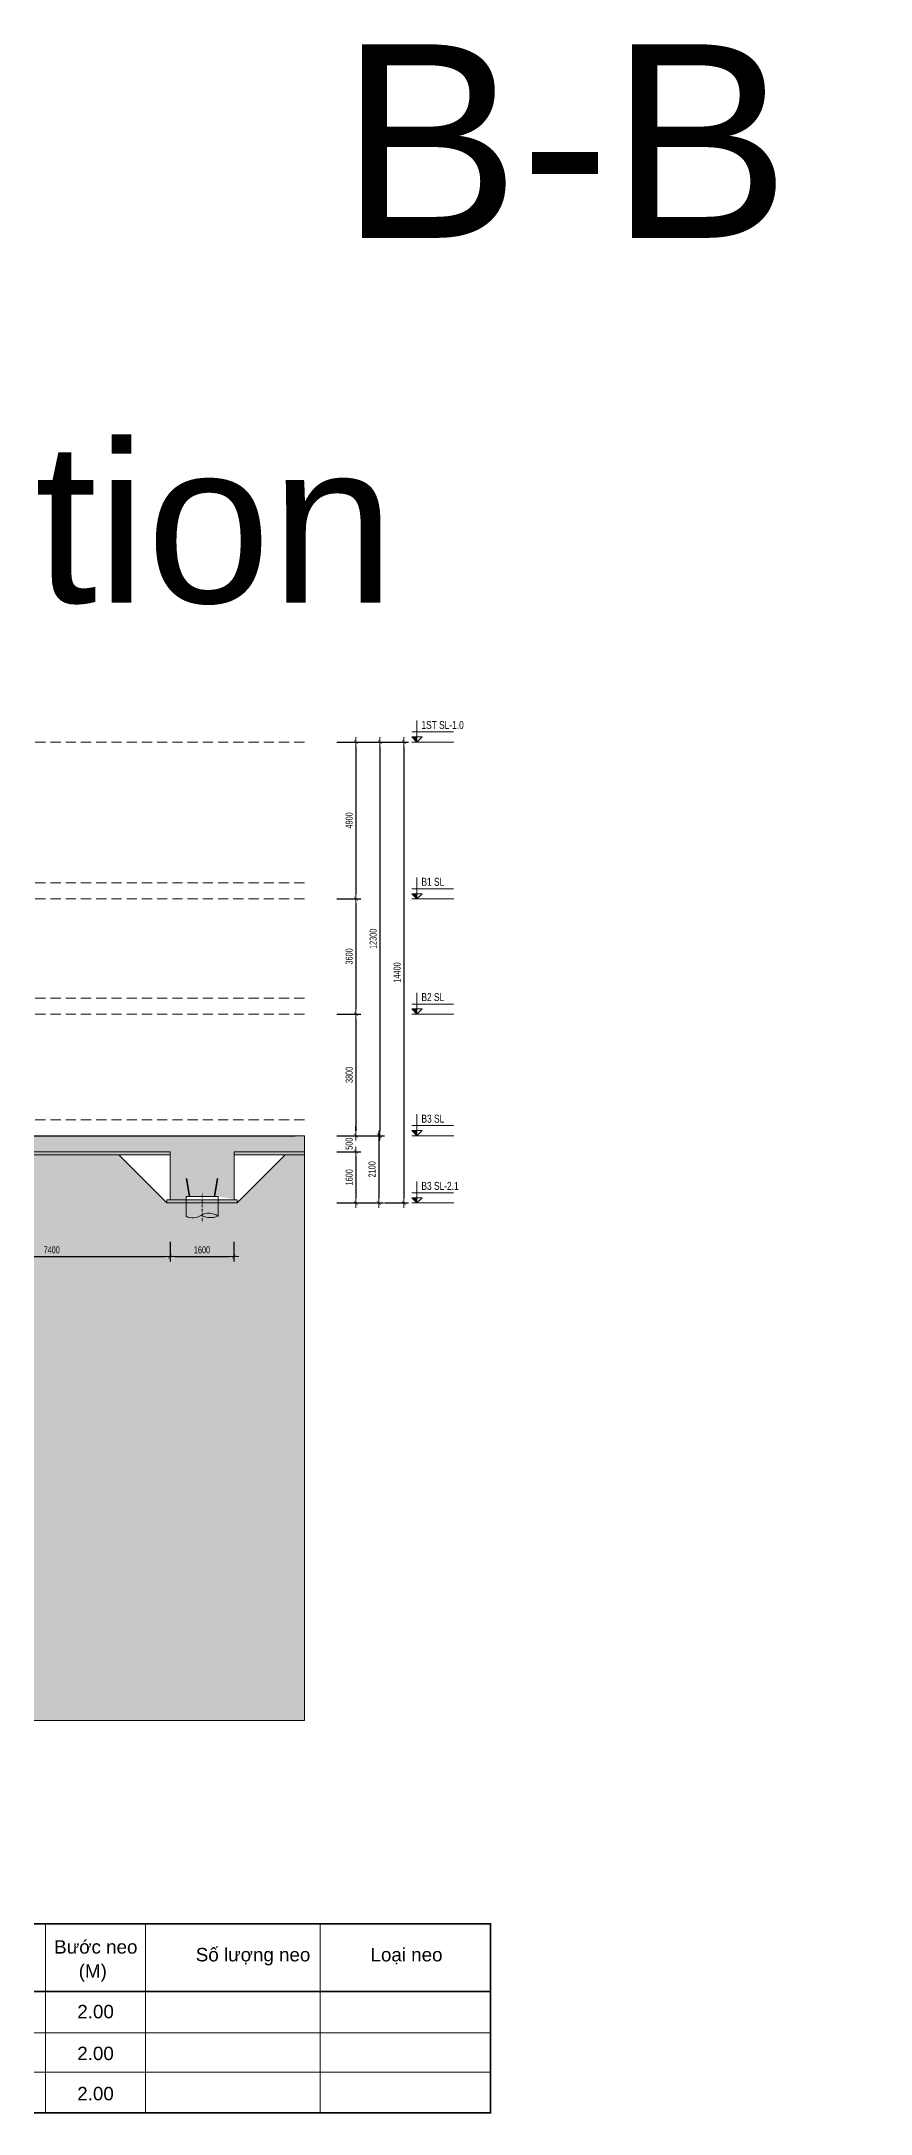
# Model space of a CAD drawing. Header units: millimetres. Extents: x -383953 to 676589, y -101685 to 196247.
# Drawn here: x 165062 to 190989, y 131508 to 196247 of the extents above; entities that cross this region are included whole.
import ezdxf
from ezdxf.enums import TextEntityAlignment as Align

# ---------------------------------------------------------------- set-up
doc = ezdxf.new("R2010")
doc.units = ezdxf.units.MM
doc.linetypes.add('CENTER2', pattern=[1.125, 0.75, -0.125, 0.125, -0.125])
doc.linetypes.add('HIDDEN', pattern=[9.525, 6.35, -3.175])
doc.layers.get('0').update_dxf_attribs({"lineweight": 20})
doc.layers.get('Defpoints').update_dxf_attribs({"color": 151, "lineweight": 9})
for name, color, linetype, lineweight in [('KC-TRUC', 5, 'CENTER2', 18), ('NDC_S_ANNO', 7, 'Continuous', 20), ('NDC_S_CONTINUOUS', 3, 'Continuous', 20), ('NDC_S_DIM', 1, 'Continuous', 15), ('NDC_S_HATCH MATERIAL', 8, 'Continuous', 13), ('NDC_S_REBAR', 4, 'Continuous', 35), ('NDC_S_SLAB', 2, 'Continuous', 20), ('NDC_S_TEXT SYMBOL', 7, 'Continuous', 20), ('NDC_S_VN TEXT', 7, 'Continuous', 20)]:
    doc.layers.add(name, color=color, linetype=linetype, lineweight=lineweight)
doc.layers.add('X-SEC-2$0$A-CON', color=2, linetype='Continuous')
doc.styles.add('ARIAL', font='arial.ttf', dxfattribs={"width": 0.8})
doc.styles.add('NDC_ANNO', font='', dxfattribs={"width": 0.8})
doc.styles.add('NDC_DIM', font='', dxfattribs={"width": 0.75})
doc.styles.get('NDC_ANNO').set_extended_font_data('Dotum')
doc.styles.get('NDC_DIM').set_extended_font_data('Dotum')
doc.dimstyles.new('NDC_dim_100', dxfattribs={"dimscale": 100, "dimtxt": 2.2, "dimasz": 1.5, "dimexe": 1.5, "dimexo": 2.5, "dimgap": 1, "dimtad": 1, "dimdec": 0, "dimzin": 0, "dimdsep": 46, "dimtxsty": 'NDC_DIM', "dimblk": 'DIMMARK', "dimcen": 0.09, "dimdle": 1.2, "dimclrd": 1, "dimclre": 1, "dimclrt": 3, "dimadec": 0, "dimazin": 0, "dimtfac": 1, "dimtdec": 0, "dimtix": 1, "dimtofl": 0, "dimtmove": 0, "dimatfit": 3, "dimfxl": 6, "dimfxlon": 1, "dimtolj": 1, "dimtzin": 0, "dimarcsym": 0})

# ---------------------------------------------------------------- blocks, each defined once
blk = doc.blocks.new('DIMMARK')
at = {"layer": 'NDC_S_DIM', "color": 1}
blk.add_line((-1.5, 0), (1, 0), dxfattribs=at)
at = {"layer": 'NDC_S_DIM', "color": 2, "const_width": 0.1}
blk.add_lwpolyline([(-0.42, -0.42), (0.42, 0.42)], dxfattribs=at)
blk = doc.blocks.new('*D368')
at = {"layer": 'Defpoints', "color": 0, "ltscale": 100, "transparency": 16777216}
for p in [(173976, 169459), (173976, 165859), (174895, 165859, 0)]:
    blk.add_point(p, dxfattribs=at)
at = {"layer": 'NDC_S_CONTINUOUS', "color": 1, "lineweight": -2, "ltscale": 100, "transparency": 16777216}
for p, q in [((174295, 169459, 0), (175045, 169459, 0)), ((174895, 169309, 0), (174895, 166009, 0)), ((174295, 165859, 0), (175045, 165859, 0))]:
    blk.add_line(p, q, dxfattribs=at)
at = {"layer": 'NDC_S_CONTINUOUS', "color": 1, "lineweight": -2, "ltscale": 100, "transparency": 16777216, "xscale": 150, "yscale": 150, "zscale": 150}
for p, rotation in [((174895, 169459, 0), 90), ((174895, 165859, 0), 270)]:
    blk.add_blockref('DIMMARK', p, dxfattribs=dict(at, rotation=rotation))
at = {"layer": 'NDC_S_CONTINUOUS', "color": 3, "ltscale": 100, "transparency": 16777216, "insert": (174685, 167659, 0), "char_height": 220, "attachment_point": 5, "rotation": 90, "style": 'NDC_DIM'}
blk.add_mtext('\\A1;3600', dxfattribs=at)
blk = doc.blocks.new('*D369')
at = {"layer": 'Defpoints', "color": 0, "ltscale": 100, "transparency": 16777216}
for p in [(173976, 165859), (173976, 162059), (174895, 162059, 0)]:
    blk.add_point(p, dxfattribs=at)
at = {"layer": 'NDC_S_CONTINUOUS', "color": 1, "lineweight": -2, "ltscale": 100, "transparency": 16777216}
for p, q in [((174295, 165859, 0), (175045, 165859, 0)), ((174895, 165709, 0), (174895, 162209, 0)), ((174295, 162059, 0), (175045, 162059, 0))]:
    blk.add_line(p, q, dxfattribs=at)
at = {"layer": 'NDC_S_CONTINUOUS', "color": 1, "lineweight": -2, "ltscale": 100, "transparency": 16777216, "xscale": 150, "yscale": 150, "zscale": 150}
for p, rotation in [((174895, 165859, 0), 90), ((174895, 162059, 0), 270)]:
    blk.add_blockref('DIMMARK', p, dxfattribs=dict(at, rotation=rotation))
at = {"layer": 'NDC_S_CONTINUOUS', "color": 3, "ltscale": 100, "transparency": 16777216, "insert": (174685, 163959, 0), "char_height": 220, "attachment_point": 5, "rotation": 90, "style": 'NDC_DIM'}
blk.add_mtext('\\A1;3800', dxfattribs=at)
blk = doc.blocks.new('*D358')
at = {"layer": 'Defpoints', "color": 0, "ltscale": 100, "transparency": 16777216}
for p in [(173976, 162059), (173976, 161559), (174895, 161559)]:
    blk.add_point(p, dxfattribs=at)
at = {"layer": 'NDC_S_CONTINUOUS', "color": 1, "lineweight": -2, "ltscale": 100, "transparency": 16777216}
for p, q in [((174295, 162059), (175045, 162059)), ((174895, 162209), (174895, 162359)), ((174295, 161559), (175045, 161559)), ((174895, 161409), (174895, 161259))]:
    blk.add_line(p, q, dxfattribs=at)
at = {"layer": 'NDC_S_CONTINUOUS', "color": 1, "lineweight": -2, "ltscale": 100, "transparency": 16777216, "xscale": 150, "yscale": 150, "zscale": 150}
for p, rotation in [((174895, 162059), 270), ((174895, 161559), 90)]:
    blk.add_blockref('DIMMARK', p, dxfattribs=dict(at, rotation=rotation))
at = {"layer": 'NDC_S_CONTINUOUS', "color": 3, "ltscale": 100, "transparency": 16777216, "insert": (174685, 161809), "char_height": 220, "attachment_point": 5, "rotation": 90, "style": 'NDC_DIM'}
blk.add_mtext('\\A1;500', dxfattribs=at)
blk = doc.blocks.new('kata_block_CT')
at = {"layer": 'NDC_S_ANNO'}
blk.add_hatch(color=3, dxfattribs=at).paths.add_polyline_path([(0, 1.6), (-1.61, 1.6), (0, 0)])
at = {"layer": 'NDC_S_ANNO', "ltscale": 50}
h = blk.add_hatch(dxfattribs=at)
h.set_pattern_fill('ANSI31', color=256, scale=1.406, style=0)
h.paths.add_polyline_path([(0, 1.6), (0, 0), (1.61, 1.6)])
for p, q in [((11.56, 0), (-1.64, 0)), ((-1.59, 3.14), (11.47, 3.14))]:
    blk.add_line(p, q, dxfattribs=at)
for points in [[(0, 6.69), (0, 0)], [(0, 0), (-1.61, 1.6), (0, 1.6)], [(0, 0), (1.61, 1.6), (0, 1.6)]]:
    blk.add_lwpolyline(points, dxfattribs=at)
at = {"layer": 'NDC_S_ANNO', "color": 8, "ltscale": 50}
blk.add_lwpolyline([(0, 0), (-1.61, 1.6), (0, 1.6)], dxfattribs=at)
at = {"layer": 'NDC_S_TEXT SYMBOL', "color": 3, "style": 'NDC_ANNO', "width": 0.8}
blk.add_attdef('CT', (1.41, 4.07), '', height=2.5, dxfattribs=at)
blk = doc.blocks.new('*D359')
at = {"layer": 'Defpoints', "color": 0, "ltscale": 100, "transparency": 16777216}
for p in [(173976, 174359), (173976, 169459), (174895, 169459)]:
    blk.add_point(p, dxfattribs=at)
at = {"layer": 'NDC_S_CONTINUOUS', "color": 1, "lineweight": -2, "ltscale": 100, "transparency": 16777216}
for p, q in [((174295, 174359), (175045, 174359)), ((174895, 174209), (174895, 169609)), ((174295, 169459), (175045, 169459))]:
    blk.add_line(p, q, dxfattribs=at)
at = {"layer": 'NDC_S_CONTINUOUS', "color": 1, "lineweight": -2, "ltscale": 100, "transparency": 16777216, "xscale": 150, "yscale": 150, "zscale": 150}
for p, rotation in [((174895, 174359), 90), ((174895, 169459), 270)]:
    blk.add_blockref('DIMMARK', p, dxfattribs=dict(at, rotation=rotation))
at = {"layer": 'NDC_S_CONTINUOUS', "color": 3, "ltscale": 100, "transparency": 16777216, "insert": (174685, 171909), "char_height": 220, "attachment_point": 5, "rotation": 90, "style": 'NDC_DIM'}
blk.add_mtext('\\A1;4900', dxfattribs=at)
blk = doc.blocks.new('*D360')
at = {"layer": 'Defpoints', "color": 0, "ltscale": 100, "transparency": 16777216}
for p in [(173976, 174359), (173976, 162059), (175645, 162059)]:
    blk.add_point(p, dxfattribs=at)
at = {"layer": 'NDC_S_CONTINUOUS', "color": 1, "lineweight": -2, "ltscale": 100, "transparency": 16777216}
for p, q in [((175045, 174359), (175795, 174359)), ((175645, 174209), (175645, 162209)), ((175045, 162059), (175795, 162059))]:
    blk.add_line(p, q, dxfattribs=at)
at = {"layer": 'NDC_S_CONTINUOUS', "color": 1, "lineweight": -2, "ltscale": 100, "transparency": 16777216, "xscale": 150, "yscale": 150, "zscale": 150}
for p, rotation in [((175645, 174359), 90), ((175645, 162059), 270)]:
    blk.add_blockref('DIMMARK', p, dxfattribs=dict(at, rotation=rotation))
at = {"layer": 'NDC_S_CONTINUOUS', "color": 3, "ltscale": 100, "transparency": 16777216, "insert": (175435, 168209), "char_height": 220, "attachment_point": 5, "rotation": 90, "style": 'NDC_DIM'}
blk.add_mtext('\\A1;12300', dxfattribs=at)
blk = doc.blocks.new('*D361')
at = {"layer": 'Defpoints', "color": 0, "ltscale": 100, "transparency": 16777216}
for p in [(173976, 161559), (173976, 159959), (174895, 159959)]:
    blk.add_point(p, dxfattribs=at)
at = {"layer": 'NDC_S_CONTINUOUS', "color": 1, "lineweight": -2, "ltscale": 100, "transparency": 16777216}
for p, q in [((174295, 161559), (175045, 161559)), ((174895, 161409), (174895, 160109)), ((174295, 159959), (175045, 159959))]:
    blk.add_line(p, q, dxfattribs=at)
at = {"layer": 'NDC_S_CONTINUOUS', "color": 1, "lineweight": -2, "ltscale": 100, "transparency": 16777216, "xscale": 150, "yscale": 150, "zscale": 150}
for p, rotation in [((174895, 161559), 90), ((174895, 159959), 270)]:
    blk.add_blockref('DIMMARK', p, dxfattribs=dict(at, rotation=rotation))
at = {"layer": 'NDC_S_CONTINUOUS', "color": 3, "ltscale": 100, "transparency": 16777216, "insert": (174685, 160759), "char_height": 220, "attachment_point": 5, "rotation": 90, "style": 'NDC_DIM'}
blk.add_mtext('\\A1;1600', dxfattribs=at)
blk = doc.blocks.new('*D362')
at = {"layer": 'Defpoints', "color": 0, "ltscale": 100, "transparency": 16777216}
for p in [(173976, 162059), (173976, 159959), (175611, 159959)]:
    blk.add_point(p, dxfattribs=at)
at = {"layer": 'NDC_S_CONTINUOUS', "color": 1, "lineweight": -2, "ltscale": 100, "transparency": 16777216}
for p, q in [((175011, 162059), (175761, 162059)), ((175611, 161909), (175611, 160109)), ((175011, 159959), (175761, 159959))]:
    blk.add_line(p, q, dxfattribs=at)
at = {"layer": 'NDC_S_CONTINUOUS', "color": 1, "lineweight": -2, "ltscale": 100, "transparency": 16777216, "xscale": 150, "yscale": 150, "zscale": 150}
for p, rotation in [((175611, 162059), 90), ((175611, 159959), 270)]:
    blk.add_blockref('DIMMARK', p, dxfattribs=dict(at, rotation=rotation))
at = {"layer": 'NDC_S_CONTINUOUS', "color": 3, "ltscale": 100, "transparency": 16777216, "insert": (175401, 161009), "char_height": 220, "attachment_point": 5, "rotation": 90, "style": 'NDC_DIM'}
blk.add_mtext('\\A1;2100', dxfattribs=at)
blk = doc.blocks.new('*D365')
at = {"layer": 'Defpoints', "color": 0, "ltscale": 100, "transparency": 16777216}
for p in [(161684, 159498), (169084, 158998), (169084, 158281)]:
    blk.add_point(p, dxfattribs=at)
at = {"layer": 'NDC_S_CONTINUOUS', "color": 1, "lineweight": -2, "ltscale": 100, "transparency": 16777216}
for p, q in [((161684, 158881), (161684, 158131)), ((169084, 158748), (169084, 158131)), ((161834, 158281), (168934, 158281))]:
    blk.add_line(p, q, dxfattribs=at)
at = {"layer": 'NDC_S_CONTINUOUS', "color": 1, "lineweight": -2, "ltscale": 100, "transparency": 16777216, "xscale": 150, "yscale": 150, "zscale": 150, "rotation": 180}
blk.add_blockref('DIMMARK', (161684, 158281), dxfattribs=at)
at = {"layer": 'NDC_S_CONTINUOUS', "color": 1, "lineweight": -2, "ltscale": 100, "transparency": 16777216, "xscale": 150, "yscale": 150, "zscale": 150}
blk.add_blockref('DIMMARK', (169084, 158281), dxfattribs=at)
at = {"layer": 'NDC_S_CONTINUOUS', "color": 3, "ltscale": 100, "transparency": 16777216, "insert": (165384, 158491), "char_height": 220, "attachment_point": 5, "style": 'NDC_DIM'}
blk.add_mtext('\\A1;7400', dxfattribs=at)
blk = doc.blocks.new('*D366')
at = {"layer": 'Defpoints', "color": 0, "ltscale": 100, "transparency": 16777216}
for p in [(169084, 158998), (171084, 158998), (171084, 158281)]:
    blk.add_point(p, dxfattribs=at)
at = {"layer": 'NDC_S_CONTINUOUS', "color": 1, "lineweight": -2, "ltscale": 100, "transparency": 16777216}
for p, q in [((169084, 158748), (169084, 158131)), ((171084, 158748), (171084, 158131)), ((169234, 158281), (170934, 158281))]:
    blk.add_line(p, q, dxfattribs=at)
at = {"layer": 'NDC_S_CONTINUOUS', "color": 1, "lineweight": -2, "ltscale": 100, "transparency": 16777216, "xscale": 150, "yscale": 150, "zscale": 150, "rotation": 180}
blk.add_blockref('DIMMARK', (169084, 158281), dxfattribs=at)
at = {"layer": 'NDC_S_CONTINUOUS', "color": 1, "lineweight": -2, "ltscale": 100, "transparency": 16777216, "xscale": 150, "yscale": 150, "zscale": 150}
blk.add_blockref('DIMMARK', (171084, 158281), dxfattribs=at)
at = {"layer": 'NDC_S_CONTINUOUS', "color": 3, "ltscale": 100, "transparency": 16777216, "insert": (170084, 158491), "char_height": 220, "attachment_point": 5, "style": 'NDC_DIM'}
blk.add_mtext('\\A1;1600', dxfattribs=at)
blk = doc.blocks.new('*D367')
at = {"layer": 'Defpoints', "color": 0, "ltscale": 100, "transparency": 16777216}
for p in [(173976, 174359), (173976, 159959), (176395, 159959)]:
    blk.add_point(p, dxfattribs=at)
at = {"layer": 'NDC_S_CONTINUOUS', "color": 1, "lineweight": -2, "ltscale": 100, "transparency": 16777216}
for p, q in [((175795, 174359), (176545, 174359)), ((176395, 174209), (176395, 160109)), ((175795, 159959), (176545, 159959))]:
    blk.add_line(p, q, dxfattribs=at)
at = {"layer": 'NDC_S_CONTINUOUS', "color": 1, "lineweight": -2, "ltscale": 100, "transparency": 16777216, "xscale": 150, "yscale": 150, "zscale": 150}
for p, rotation in [((176395, 174359), 90), ((176395, 159959), 270)]:
    blk.add_blockref('DIMMARK', p, dxfattribs=dict(at, rotation=rotation))
at = {"layer": 'NDC_S_CONTINUOUS', "color": 3, "ltscale": 100, "transparency": 16777216, "insert": (176185, 167159), "char_height": 220, "attachment_point": 5, "rotation": 90, "style": 'NDC_DIM'}
blk.add_mtext('\\A1;14400', dxfattribs=at)
blk = doc.blocks.new('*U353')
at = {"layer": 'KC-TRUC', "ltscale": 0.05}
blk.add_line((0, 264), (0, -1027), dxfattribs=at)
at = {"layer": 'NDC_S_HATCH MATERIAL'}
blk.add_lwpolyline([(700, -766), (700, 99), (-700, 99), (-700, -766)], dxfattribs=at)
for centre, major_axis, start_param, end_param in [((-405, -131), (-495, 495), 1.921341, 2.912184), ((303, -1269), (-454, 454), -1.452433, -0.227584), ((376, 67), (632, 632), 3.446929, 4.297833)]:
    blk.add_ellipse(centre, major_axis=major_axis, ratio=1, start_param=start_param, end_param=end_param, dxfattribs=at)
at = {"layer": 'NDC_S_REBAR', "linetype": 'HIDDEN', "ltscale": 200}
for p, q in [((-682, 889), (-550, 100)), ((550, 100), (682, 889))]:
    blk.add_line(p, q, dxfattribs=at)

msp = doc.modelspace()

# ---------------------------------------------------------------- hatches: boundary and pattern name
at = {"layer": 'NDC_S_HATCH MATERIAL'}
h = msp.add_hatch(dxfattribs=at)
h.set_pattern_fill('AR-SAND', color=256, scale=15)
h.set_pattern_definition([(37.5, (130535.2, 433031.9), (-24.0005, 734.1199), [0, -579.12, 0, -647.7, 0, -619.125]), (7.5, (130535.2, 433031.9), (674.285, 1075.2377), [0, -312.42, 0, -521.97, 0, -200.025]), (327.5, (130066.55, 433031.9), (1186.4886, 2.1558), [0, -190.5, 0, -685.8, 0, -895.35]), (317.5, (130066.5, 433031.9), (1145.3347, 334.394), [0, -95.25, 0, -449.58, 0, -514.35])])
h.paths.add_polyline_path([(173284.4, 143787.8), (173284.4, 161458.8), (172684.4, 161458.8), (171184.4, 159958.8), (168984.4, 159958.8), (167484.4, 161458.8), (162784.4, 161458.8), (162284.4, 160958.8), (161684.4, 160958.8), (161684.4, 149358.8), (160884.4, 149358.8), (160884.4, 165358.7), (137227.7, 165358.7), (137227.7, 143787.8)])
h = msp.add_hatch(dxfattribs=at)
h.set_pattern_fill('BT-01', color=256, scale=50, pattern_type=2)
h.set_pattern_definition([(50, (208331.8, 433031.87), (358.6301, -31.37607), [37.5, -412.5]), (355, (208331.8, 433031.87), (-69.37567, 376.09607), [30, -330]), (100.4514, (208361.7, 433029.26), (289.2547, 344.71977), [31.8701, -350.57106]), (46.1842, (208331.8, 433131.87), (533.6205, -82.7595), [56.25, -618.75]), (96.6356, (208376.3, 433125), (467.3314, 487.0589), [47.8051, -525.8565]), (351.1842, (208331.8, 433131.87), (467.331, 487.0593), [45, -495]), (21, (208381.8, 433106.87), (298.45353, -201.30945), [37.5, -412.5]), (326, (208381.8, 433106.87), (121.65767, 362.575), [30, -330]), (71.4514, (208406.7, 433090.1), (420.1113, 161.26525), [31.8701, -350.57106]), (37.5, (208331.81, 433031.87), (6.07993, 166.446927), [0, -326, 0, -335, 0, -331.25]), (7.5, (208331.81, 433031.87), (131.53477, 197.20586), [0, -191, 0, -318.5, 0, -126.25]), (327.5, (208220.31, 433031.87), (266.91122, -11.277436), [0, -125, 0, -390, 0, -517.5]), (317.5, (208170.31, 433031.87), (291.59308, 50.0525), [0, -162.5, 0, -259, 0, -367.5]), (45, (208331.81, 433031.87), (-150.26019, 150.26019), []), (45, (208331.81, 433093.12), (-150.26019, 150.26019), [])])
h.paths.add_polyline_path([(161684.4, 162058.8), (161684.4, 161058.8), (162184.4, 161058.8), (162184.4, 161558.8), (169084.4, 161558.8), (169084.4, 160058.8), (169584.4, 160058.8), (169584.4, 160158.8), (170584.4, 160158.8), (171084.4, 160075.5), (171084.4, 161558.8), (173284.4, 161558.8), (173284.4, 162058.8), (170708.8, 162058.8)])
h.paths.add_polyline_path([(164735, 162041.6), (164735, 162575.9), (164405, 162575.9), (164405, 162041.6)], flags=9)
h = msp.add_hatch(dxfattribs=at)
h.set_pattern_fill('AR-SAND', color=256, scale=0.5)
h.set_pattern_definition([(37.5, (130535.176, 433031.871), (-0.8000156, 24.4706619), [0, -19.304, 0, -21.59, 0, -20.6375]), (7.5, (130535.176, 433031.87), (22.476164, 35.841255), [0, -10.414, 0, -17.399, 0, -6.6675]), (327.5, (130519.555, 433031.871), (39.5496185, 0.0718592), [0, -6.35, 0, -22.86, 0, -29.845]), (317.5, (130519.555, 433031.87), (38.1778226, 11.146466), [0, -3.175, 0, -14.986, 0, -17.145])])
h.paths.add_polyline_path([(169084.4, 161558.8), (162184.4, 161558.8), (162184.4, 161458.8), (167984.4, 161458.8), (169084.4, 161458.8)])
h.paths.add_polyline_path([(173284.4, 161558.8), (171084.4, 161558.8), (171084.4, 161458.8), (172408.8, 161458.8), (173284.4, 161458.8)])
h.paths.add_polyline_path([(171184.4, 160058.8), (169084.4, 160058.8), (168984.4, 160058.8), (168984.4, 159958.8), (171184.4, 159958.8)])

# ---------------------------------------------------------------- linework, layer by layer
at = {"color": 3}
for p, q in [((165194.5, 137433.4), (165194.5, 135333.9)), ((168317.7, 137433.4), (168317.7, 135333.9)), ((173781.9, 137433.4), (173778.1, 131508.8)), ((135426.6, 135333.9), (179102.7, 135333.9)), ((135426.6, 135308.8), (179101.1, 135308.8)), ((165194.5, 134053.1), (165194.5, 135333.9)), ((165194.5, 131519.3), (165194.5, 135333.9)), ((168317.8, 134053.1), (168317.7, 135333.9)), ((168317.8, 131519.3), (168317.7, 135333.9)), ((135426.6, 134028), (179101.1, 134028)), ((135425, 132800.1), (179099.5, 132800.1)), ((135426.6, 131519.3), (179101.1, 131519.3))]:
    msp.add_line(p, q, dxfattribs=at)
at = {"color": 4, "const_width": 50.4}
msp.add_lwpolyline([(135426.6, 137433.4), (179105.4, 137433.4), (179103.9, 131533.3), (135426.2, 131533.3)], close=True, dxfattribs=at)
at = {"layer": 'NDC_S_CONTINUOUS'}
for p in [(173284.4, 162058.8), (137227.7, 143787.8)]:
    msp.add_line(p, (173284.4, 143787.8), dxfattribs=at)
at = {"layer": 'NDC_S_HATCH MATERIAL', "linetype": 'HIDDEN', "ltscale": 50}
for p, q in [((173284.4, 174358.8), (160884.4, 174358.8)), ((173284.4, 169958.8), (160884.4, 169958.8)), ((173284.4, 169458.8, 0), (160884.4, 169458.8, 0)), ((173284.4, 166358.8, 0), (160884.4, 166358.8, 0)), ((173284.4, 165858.8), (160884.4, 165858.8)), ((173284.4, 162558.8, 0), (160884.4, 162558.8, 0))]:
    msp.add_line(p, q, dxfattribs=at)
at = {"layer": 'NDC_S_SLAB', "ltscale": 500}
for p, q in [((161684.4, 162058.8), (170708.8, 162058.8)), ((162184.4, 161558.8), (169084.4, 161558.8)), ((171084.4, 161558.8), (173284.4, 161558.8))]:
    msp.add_line(p, q, dxfattribs=at)
at = {"layer": 'NDC_S_SLAB', "ltscale": 100}
for p, q in [((170708.8, 162058.8), (173284.4, 162058.8)), ((162184.4, 161458.8), (169084.4, 161458.8)), ((162184.4, 161458.8), (167984.4, 161458.8)), ((162784.4, 161458.8), (167484.4, 161458.8)), ((167484.4, 161458.8), (168984.4, 159958.8)), ((171084.4, 161458.8), (172408.8, 161458.8)), ((172684.4, 161458.8), (171184.4, 159958.8)), ((172184.4, 161458.8), (173284.4, 161458.8)), ((172184.4, 161458.8), (173284.4, 161458.8)), ((168984.4, 159958.8), (171184.4, 159958.8)), ((168984.4, 159958.8), (171184.4, 159958.8))]:
    msp.add_line(p, q, dxfattribs=at)
at = {"layer": 'NDC_S_SLAB', "ltscale": 500}
for points in [[(169084.4, 160058.8), (169084.4, 161558.8)], [(171084.4, 160058.8), (171084.4, 161558.8)], [(171184.4, 159958.8), (168984.4, 159958.8), (168984.4, 160058.8), (169084.4, 160058.8), (171184.4, 160058.8), (171184.4, 159958.8)]]:
    msp.add_lwpolyline(points, dxfattribs=at)
at = {"layer": 'X-SEC-2$0$A-CON', "color": 1}
msp.add_line((161684.4, 162058.8), (172995.8, 162058.8), dxfattribs=at)

# ---------------------------------------------------------------- block references
at = {"xscale": 0.7142857142857143, "yscale": 0.7142857142857143, "zscale": 0.7142857142857143}
msp.add_blockref('*U353', (170084.4, 160088.2), dxfattribs=at)
at = {"layer": 'NDC_S_VN TEXT', "xscale": 100, "yscale": 100, "zscale": 100}
for p, values in [((176803.8, 174358.8), {'CT': '1ST SL-1.0'}), ((176803.8, 169458.8), {'CT': 'B1 SL'}), ((176803.8, 165858.8), {'CT': 'B2 SL'}), ((176803.8, 162058.8), {'CT': 'B3 SL'}), ((176803.8, 159958.8), {'CT': 'B3 SL-2.1'})]:
    msp.add_blockref('kata_block_CT', p, dxfattribs=at).add_auto_attribs(values)

# ---------------------------------------------------------------- texts
at = {"color": 1, "style": 'ARIAL'}
msp.add_text('B-B  BH10', height=6046.62, dxfattribs=at).set_placement((174390, 190110))
at = {"color": 4, "style": 'ARIAL'}
msp.add_text('Construction', height=5000, dxfattribs=at).set_placement((136908, 178708.3))
at = {"color": 3, "style": 'ARIAL'}
for s, height, p in [('Bước neo', 419.9, (165461.4, 136504.8)), ('Số lượng neo', 419.904, (169889.1, 136262.8)), ('Loại neo', 419.9, (175353.2, 136262.8)), ('  (M)', 419.9, (165903.3, 135753.8))]:
    msp.add_text(s, height=height, dxfattribs=at).set_placement(p)
for p in [(166756.1, 134693.5), (166754.5, 133387.6), (166754.5, 132131.9)]:
    msp.add_text('2.00', height=419.9, dxfattribs=at).set_placement(p, align=Align.MIDDLE_CENTER)

# ---------------------------------------------------------------- dimensions: what is measured, and where the dimension line sits
at = {"layer": 'NDC_S_CONTINUOUS', "ltscale": 100}
for base, p1, p2, angle, picture, middle in [((174894.6, 169458.8), (173976.4, 174358.8), (173976.4, 169458.8), 90, '*D359', (174684.6, 171908.8)), ((175644.6, 162058.8), (173976.4, 174358.8), (173976.4, 162058.8), 90, '*D360', (175434.6, 168208.8)), ((176394.6, 159958.8), (173976.4, 174358.8), (173976.4, 159958.8), 90, '*D367', (176184.6, 167158.8)), ((174894.6, 165858.8, 0), (173976.4, 169458.8), (173976.4, 165858.8), 270, '*D368', (174684.6, 167658.8, 0)), ((174894.6, 162058.8, 0), (173976.4, 165858.8), (173976.4, 162058.8), 270, '*D369', (174684.6, 163958.8, 0)), ((174894.6, 161558.8), (173976.4, 162058.8), (173976.4, 161558.8), 90, '*D358', (174684.6, 161808.8)), ((175610.6, 159958.8), (173976.4, 162058.8), (173976.4, 159958.8), 90, '*D362', (175400.6, 161008.8)), ((174894.6, 159958.8), (173976.4, 161558.8), (173976.4, 159958.8), 90, '*D361', (174684.6, 160758.8))]:
    dim = msp.add_linear_dim(base=base, p1=p1, p2=p2, angle=angle, dimstyle='NDC_dim_100', dxfattribs=at)
    dim.commit()
    dim.dimension.update_dxf_attribs({"geometry": picture, "text_midpoint": middle})
dim = msp.add_linear_dim(base=(169084.4, 158280.8), p1=(161684.4, 159498), p2=(169084.4, 158998), dimstyle='NDC_dim_100', dxfattribs=at)
dim.commit()
dim.dimension.update_dxf_attribs({"geometry": '*D365', "text_midpoint": (165384.4, 158490.8)})
dim = msp.add_linear_dim(base=(171084.4, 158280.8), p1=(169084.4, 158998), p2=(171084.4, 158998), text='1600', dimstyle='NDC_dim_100', dxfattribs=at)
dim.commit()
dim.dimension.update_dxf_attribs({"geometry": '*D366', "text_midpoint": (170084.4, 158490.8)})

doc.saveas('drawing.dxf')
